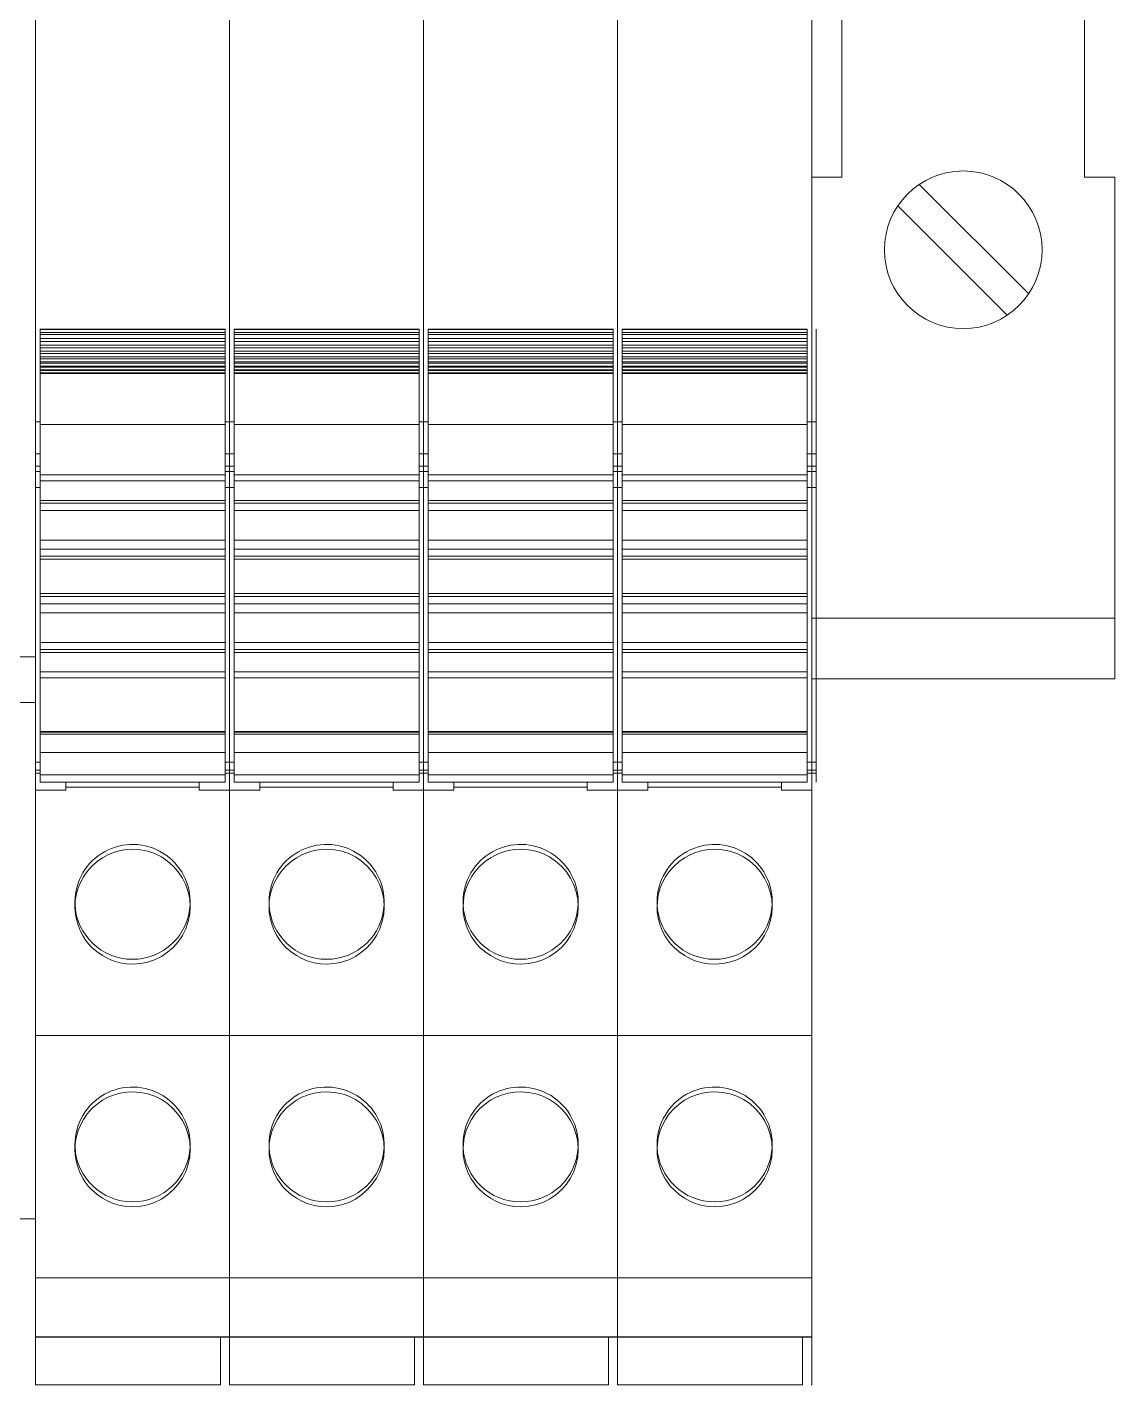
# Model space of a CAD drawing. Header units: millimetres. Extents: x 979 to 5828, y -1860 to 642.
# Drawn here: x 5188.05 to 5223.93, y -221.69 to -176.91 of the extents above; entities that cross this region are included whole.
import ezdxf

# ---------------------------------------------------------------- set-up
doc = ezdxf.new("R2010")
doc.units = ezdxf.units.MM
doc.layers.add('eProC - L2', color=41, linetype='Continuous', lineweight=20)

# ---------------------------------------------------------------- blocks, each defined once
blk = doc.blocks.new('eProC_Z_BPSN-SI-520')
at = {"layer": 'eProC - L2'}
for p, q in [((7.5, -60.072), (0, -60.072)), ((7.5, -61.577), (0, -61.577))]:
    blk.add_line(p, q, dxfattribs=at)
blk.add_lwpolyline([(0, 0), (7.5, 0), (7.5, -78.601), (0, -78.601)], close=True, dxfattribs=at)
blk = doc.blocks.new('eProC_Z_EK1')
at = {"layer": 'eProC - L2'}
for p, q in [((0, 0), (0, -20.65)), ((10, 0), (0, 0)), ((10, 0), (10, -20.65)), ((0, -1), (8.5, -1)), ((8.5, -2.2), (8.5, -1)), ((10, -2.2), (0, -2.2)), ((0, -4.2), (10, -4.2)), ((10, -4.591), (0, -4.591)), ((10, -5.091), (0, -5.091)), ((5.6, -5.838), (0, -5.838)), ((5.6, -6.114), (0, -6.114)), ((5.6, -7.489), (5.6, -5.838)), ((5.6, -7.214), (0, -7.214)), ((5.6, -7.489), (0, -7.489)), ((5.6, -8.989), (0, -8.989)), ((5.6, -9.265), (0, -9.265)), ((5.6, -10.64), (5.6, -8.989)), ((5.6, -10.365), (0, -10.365)), ((5.6, -10.64), (0, -10.64)), ((5.6, -12.14), (0, -12.14)), ((5.6, -12.416), (0, -12.416)), ((5.6, -13.791), (5.6, -12.14)), ((5.6, -13.516), (0, -13.516)), ((5.6, -13.791), (0, -13.791)), ((5.6, -15.291), (0, -15.291)), ((5.6, -15.567), (0, -15.567)), ((5.6, -16.942), (5.6, -15.291)), ((5.6, -16.667), (0, -16.667)), ((5.6, -16.942), (0, -16.942)), ((10, -17.691), (0, -17.691)), ((10, -18.191), (0, -18.191)), ((0, -20.65), (1, -20.65)), ((1, -26.45), (1, -20.65)), ((9, -26.45), (9, -20.65)), ((10, -20.65), (9, -20.65)), ((0, -26.45), (0, -43)), ((0, -26.45), (1, -26.45)), ((7.158, -30.301), (3.549, -26.692)), ((10, -26.45), (9, -26.45)), ((10, -26.45), (10, -43)), ((6.451, -31.008), (2.842, -27.399)), ((10, -41), (0, -41)), ((10, -43), (0, -43))]:
    blk.add_line(p, q, dxfattribs=at)
blk.add_circle((5, -28.85), 2.6, dxfattribs=at)

msp = doc.modelspace()

# ---------------------------------------------------------------- linework, layer by layer
at = {"layer": 'eProC - L2'}
for p, q in [((5194.727, -132.136), (5194.727, -220.113)), ((5201.127, -132.136), (5201.127, -220.113)), ((5207.527, -132.136), (5207.527, -220.113)), ((5213.927, -132.136), (5213.927, -220.113)), ((5188.327, -212.113), (5188.327, -162.846)), ((5194.727, -212.113), (5194.727, -162.846)), ((5201.127, -212.113), (5201.127, -162.846)), ((5207.527, -212.113), (5207.527, -162.846)), ((5213.927, -212.113), (5213.927, -162.846)), ((5194.577, -186.874), (5188.477, -186.874)), ((5188.477, -201.808), (5188.477, -186.874)), ((5194.577, -186.887), (5188.477, -186.887)), ((5194.577, -186.98), (5188.477, -186.98)), ((5194.577, -187.045), (5188.477, -187.045)), ((5194.577, -186.874), (5194.577, -201.808)), ((5200.977, -186.874), (5194.877, -186.874)), ((5194.877, -201.808), (5194.877, -186.874)), ((5200.977, -186.887), (5194.877, -186.887)), ((5200.977, -186.98), (5194.877, -186.98)), ((5200.977, -187.045), (5194.877, -187.045)), ((5200.977, -186.874), (5200.977, -201.808)), ((5207.377, -186.874), (5201.277, -186.874)), ((5201.277, -201.808), (5201.277, -186.874)), ((5207.377, -186.887), (5201.277, -186.887)), ((5207.377, -186.98), (5201.277, -186.98)), ((5207.377, -187.045), (5201.277, -187.045)), ((5207.377, -186.874), (5207.377, -201.808)), ((5213.777, -186.874), (5207.677, -186.874)), ((5207.677, -201.808), (5207.677, -186.874)), ((5213.777, -186.887), (5207.677, -186.887)), ((5213.777, -186.98), (5207.677, -186.98)), ((5213.777, -187.045), (5207.677, -187.045)), ((5213.777, -186.874), (5213.777, -201.808)), ((5214.077, -201.808), (5214.077, -186.874)), ((5194.577, -187.174), (5188.477, -187.174)), ((5194.577, -187.274), (5188.477, -187.274)), ((5194.577, -187.396), (5188.477, -187.396)), ((5194.577, -187.484), (5188.477, -187.484)), ((5194.577, -187.598), (5188.477, -187.598)), ((5200.977, -187.174), (5194.877, -187.174)), ((5200.977, -187.274), (5194.877, -187.274)), ((5200.977, -187.396), (5194.877, -187.396)), ((5200.977, -187.484), (5194.877, -187.484)), ((5200.977, -187.598), (5194.877, -187.598)), ((5207.377, -187.174), (5201.277, -187.174)), ((5207.377, -187.274), (5201.277, -187.274)), ((5207.377, -187.396), (5201.277, -187.396)), ((5207.377, -187.484), (5201.277, -187.484)), ((5207.377, -187.598), (5201.277, -187.598)), ((5213.777, -187.174), (5207.677, -187.174)), ((5213.777, -187.274), (5207.677, -187.274)), ((5213.777, -187.396), (5207.677, -187.396)), ((5213.777, -187.484), (5207.677, -187.484)), ((5213.777, -187.598), (5207.677, -187.598)), ((5194.577, -187.675), (5188.477, -187.675)), ((5194.577, -187.782), (5188.477, -187.782)), ((5194.577, -187.846), (5188.477, -187.846)), ((5194.577, -187.945), (5188.477, -187.945)), ((5194.577, -187.996), (5188.477, -187.996)), ((5200.977, -187.675), (5194.877, -187.675)), ((5200.977, -187.782), (5194.877, -187.782)), ((5200.977, -187.846), (5194.877, -187.846)), ((5200.977, -187.945), (5194.877, -187.945)), ((5200.977, -187.996), (5194.877, -187.996)), ((5207.377, -187.675), (5201.277, -187.675)), ((5207.377, -187.782), (5201.277, -187.782)), ((5207.377, -187.846), (5201.277, -187.846)), ((5207.377, -187.945), (5201.277, -187.945)), ((5207.377, -187.996), (5201.277, -187.996)), ((5213.777, -187.675), (5207.677, -187.675)), ((5213.777, -187.782), (5207.677, -187.782)), ((5213.777, -187.846), (5207.677, -187.846)), ((5213.777, -187.945), (5207.677, -187.945)), ((5213.777, -187.996), (5207.677, -187.996)), ((5194.577, -188.088), (5188.477, -188.088)), ((5194.577, -188.126), (5188.477, -188.126)), ((5194.577, -188.211), (5188.477, -188.211)), ((5194.577, -188.235), (5188.477, -188.235)), ((5194.577, -188.312), (5188.477, -188.312)), ((5194.577, -188.329), (5188.477, -188.329)), ((5200.977, -188.088), (5194.877, -188.088)), ((5200.977, -188.126), (5194.877, -188.126)), ((5200.977, -188.211), (5194.877, -188.211)), ((5200.977, -188.235), (5194.877, -188.235)), ((5200.977, -188.312), (5194.877, -188.312)), ((5200.977, -188.329), (5194.877, -188.329)), ((5207.377, -188.088), (5201.277, -188.088)), ((5207.377, -188.126), (5201.277, -188.126)), ((5207.377, -188.211), (5201.277, -188.211)), ((5207.377, -188.235), (5201.277, -188.235)), ((5207.377, -188.312), (5201.277, -188.312)), ((5207.377, -188.329), (5201.277, -188.329)), ((5213.777, -188.088), (5207.677, -188.088)), ((5213.777, -188.126), (5207.677, -188.126)), ((5213.777, -188.211), (5207.677, -188.211)), ((5213.777, -188.235), (5207.677, -188.235)), ((5213.777, -188.312), (5207.677, -188.312)), ((5213.777, -188.329), (5207.677, -188.329)), ((5188.327, -189.924), (5188.477, -189.924)), ((5188.477, -190.01), (5194.577, -190.01)), ((5194.577, -189.924), (5194.727, -189.924)), ((5194.727, -189.924), (5194.877, -189.924)), ((5194.877, -190.01), (5200.977, -190.01)), ((5200.977, -189.924), (5201.127, -189.924)), ((5201.127, -189.924), (5201.277, -189.924)), ((5201.277, -190.01), (5207.377, -190.01)), ((5207.377, -189.924), (5207.527, -189.924)), ((5207.527, -189.924), (5207.677, -189.924)), ((5207.677, -190.01), (5213.777, -190.01)), ((5213.777, -189.924), (5213.927, -189.924)), ((5213.927, -189.924), (5214.077, -189.924)), ((5188.477, -190.98), (5188.327, -190.98)), ((5188.327, -190.984), (5188.477, -190.984)), ((5194.727, -190.98), (5194.577, -190.98)), ((5194.577, -190.984), (5194.727, -190.984)), ((5194.877, -190.98), (5194.727, -190.98)), ((5194.727, -190.984), (5194.877, -190.984)), ((5201.127, -190.98), (5200.977, -190.98)), ((5200.977, -190.984), (5201.127, -190.984)), ((5201.277, -190.98), (5201.127, -190.98)), ((5201.127, -190.984), (5201.277, -190.984)), ((5207.527, -190.98), (5207.377, -190.98)), ((5207.377, -190.984), (5207.527, -190.984)), ((5207.677, -190.98), (5207.527, -190.98)), ((5207.527, -190.984), (5207.677, -190.984)), ((5213.927, -190.98), (5213.777, -190.98)), ((5213.777, -190.984), (5213.927, -190.984)), ((5214.077, -190.98), (5213.927, -190.98)), ((5213.927, -190.984), (5214.077, -190.984)), ((5188.327, -191.384), (5188.477, -191.384)), ((5188.327, -191.562), (5188.477, -191.562)), ((5194.577, -191.384), (5194.727, -191.384)), ((5194.577, -191.562), (5194.727, -191.562)), ((5194.727, -191.384), (5194.877, -191.384)), ((5194.727, -191.562), (5194.877, -191.562)), ((5200.977, -191.384), (5201.127, -191.384)), ((5200.977, -191.562), (5201.127, -191.562)), ((5201.127, -191.384), (5201.277, -191.384)), ((5201.127, -191.562), (5201.277, -191.562)), ((5207.377, -191.384), (5207.527, -191.384)), ((5207.377, -191.562), (5207.527, -191.562)), ((5207.527, -191.384), (5207.677, -191.384)), ((5207.527, -191.562), (5207.677, -191.562)), ((5213.777, -191.384), (5213.927, -191.384)), ((5213.777, -191.562), (5213.927, -191.562)), ((5213.927, -191.384), (5214.077, -191.384)), ((5213.927, -191.562), (5214.077, -191.562)), ((5194.577, -191.674), (5188.477, -191.674)), ((5188.477, -191.874), (5194.577, -191.874)), ((5200.977, -191.674), (5194.877, -191.674)), ((5194.877, -191.874), (5200.977, -191.874)), ((5207.377, -191.674), (5201.277, -191.674)), ((5201.277, -191.874), (5207.377, -191.874)), ((5213.777, -191.674), (5207.677, -191.674)), ((5207.677, -191.874), (5213.777, -191.874)), ((5188.327, -192.093), (5188.477, -192.093)), ((5188.477, -192.517), (5194.577, -192.517)), ((5194.577, -192.093), (5194.727, -192.093)), ((5194.727, -192.093), (5194.877, -192.093)), ((5194.877, -192.517), (5200.977, -192.517)), ((5200.977, -192.093), (5201.127, -192.093)), ((5201.127, -192.093), (5201.277, -192.093)), ((5201.277, -192.517), (5207.377, -192.517)), ((5207.377, -192.093), (5207.527, -192.093)), ((5207.527, -192.093), (5207.677, -192.093)), ((5207.677, -192.517), (5213.777, -192.517)), ((5213.777, -192.093), (5213.927, -192.093)), ((5213.927, -192.093), (5214.077, -192.093)), ((5188.477, -192.612), (5194.577, -192.612)), ((5194.577, -192.849), (5188.477, -192.849)), ((5194.877, -192.612), (5200.977, -192.612)), ((5200.977, -192.849), (5194.877, -192.849)), ((5201.277, -192.612), (5207.377, -192.612)), ((5207.377, -192.849), (5201.277, -192.849)), ((5207.677, -192.612), (5213.777, -192.612)), ((5213.777, -192.849), (5207.677, -192.849)), ((5194.577, -193.824), (5188.477, -193.824)), ((5200.977, -193.824), (5194.877, -193.824)), ((5207.377, -193.824), (5201.277, -193.824)), ((5213.777, -193.824), (5207.677, -193.824)), ((5188.477, -194.124), (5194.577, -194.124)), ((5194.877, -194.124), (5200.977, -194.124)), ((5201.277, -194.124), (5207.377, -194.124)), ((5207.677, -194.124), (5213.777, -194.124)), ((5194.577, -194.362), (5188.477, -194.362)), ((5188.477, -194.457), (5194.577, -194.457)), ((5200.977, -194.362), (5194.877, -194.362)), ((5194.877, -194.457), (5200.977, -194.457)), ((5207.377, -194.362), (5201.277, -194.362)), ((5201.277, -194.457), (5207.377, -194.457)), ((5213.777, -194.362), (5207.677, -194.362)), ((5207.677, -194.457), (5213.777, -194.457)), ((5194.577, -195.592), (5188.477, -195.592)), ((5200.977, -195.592), (5194.877, -195.592)), ((5207.377, -195.592), (5201.277, -195.592)), ((5213.777, -195.592), (5207.677, -195.592)), ((5188.477, -195.687), (5194.577, -195.687)), ((5194.577, -195.924), (5188.477, -195.924)), ((5194.877, -195.687), (5200.977, -195.687)), ((5200.977, -195.924), (5194.877, -195.924)), ((5201.277, -195.687), (5207.377, -195.687)), ((5207.377, -195.924), (5201.277, -195.924)), ((5207.677, -195.687), (5213.777, -195.687)), ((5213.777, -195.924), (5207.677, -195.924)), ((5194.577, -196.224), (5188.477, -196.224)), ((5200.977, -196.224), (5194.877, -196.224)), ((5207.377, -196.224), (5201.277, -196.224)), ((5213.777, -196.224), (5207.677, -196.224)), ((5188.477, -197.199), (5194.577, -197.199)), ((5194.577, -197.437), (5188.477, -197.437)), ((5194.877, -197.199), (5200.977, -197.199)), ((5200.977, -197.437), (5194.877, -197.437)), ((5201.277, -197.199), (5207.377, -197.199)), ((5207.377, -197.437), (5201.277, -197.437)), ((5207.677, -197.199), (5213.777, -197.199)), ((5213.777, -197.437), (5207.677, -197.437)), ((5188.477, -197.532), (5194.577, -197.532)), ((5194.877, -197.532), (5200.977, -197.532)), ((5201.277, -197.532), (5207.377, -197.532)), ((5207.677, -197.532), (5213.777, -197.532)), ((5194.577, -198.174), (5188.477, -198.174)), ((5200.977, -198.174), (5194.877, -198.174)), ((5207.377, -198.174), (5201.277, -198.174)), ((5213.777, -198.174), (5207.677, -198.174)), ((5188.477, -198.374), (5194.577, -198.374)), ((5194.877, -198.374), (5200.977, -198.374)), ((5201.277, -198.374), (5207.377, -198.374)), ((5207.677, -198.374), (5213.777, -198.374)), ((5194.577, -200.136), (5188.477, -200.136)), ((5200.977, -200.136), (5194.877, -200.136)), ((5207.377, -200.136), (5201.277, -200.136)), ((5213.777, -200.136), (5207.677, -200.136)), ((5194.577, -200.162), (5188.477, -200.162)), ((5194.577, -200.232), (5188.477, -200.232)), ((5200.977, -200.162), (5194.877, -200.162)), ((5200.977, -200.232), (5194.877, -200.232)), ((5207.377, -200.162), (5201.277, -200.162)), ((5207.377, -200.232), (5201.277, -200.232)), ((5213.777, -200.162), (5207.677, -200.162)), ((5213.777, -200.232), (5207.677, -200.232)), ((5194.577, -200.837), (5188.477, -200.837)), ((5200.977, -200.837), (5194.877, -200.837)), ((5207.377, -200.837), (5201.277, -200.837)), ((5213.777, -200.837), (5207.677, -200.837)), ((5188.327, -201.15), (5188.477, -201.15)), ((5188.327, -201.415), (5188.477, -201.415)), ((5194.727, -201.15), (5194.577, -201.15)), ((5194.727, -201.415), (5194.577, -201.415)), ((5194.727, -201.15), (5194.877, -201.15)), ((5194.727, -201.415), (5194.877, -201.415)), ((5201.127, -201.15), (5200.977, -201.15)), ((5201.127, -201.415), (5200.977, -201.415)), ((5201.127, -201.15), (5201.277, -201.15)), ((5201.127, -201.415), (5201.277, -201.415)), ((5207.527, -201.15), (5207.377, -201.15)), ((5207.527, -201.415), (5207.377, -201.415)), ((5207.527, -201.15), (5207.677, -201.15)), ((5207.527, -201.415), (5207.677, -201.415)), ((5213.927, -201.15), (5213.777, -201.15)), ((5213.927, -201.415), (5213.777, -201.415)), ((5213.927, -201.15), (5214.077, -201.15)), ((5213.927, -201.415), (5214.077, -201.415)), ((5188.327, -201.515), (5188.477, -201.515)), ((5194.577, -201.564), (5188.477, -201.564)), ((5188.477, -201.808), (5194.577, -201.808)), ((5189.327, -202.074), (5189.327, -201.808)), ((5193.727, -202.074), (5193.727, -201.808)), ((5194.727, -201.515), (5194.577, -201.515)), ((5194.727, -201.515), (5194.877, -201.515)), ((5200.977, -201.564), (5194.877, -201.564)), ((5194.877, -201.808), (5200.977, -201.808)), ((5195.727, -202.074), (5195.727, -201.808)), ((5200.127, -202.074), (5200.127, -201.808)), ((5201.127, -201.515), (5200.977, -201.515)), ((5201.127, -201.515), (5201.277, -201.515)), ((5207.377, -201.564), (5201.277, -201.564)), ((5201.277, -201.808), (5207.377, -201.808)), ((5202.127, -202.074), (5202.127, -201.808)), ((5206.527, -202.074), (5206.527, -201.808)), ((5207.527, -201.515), (5207.377, -201.515)), ((5207.527, -201.515), (5207.677, -201.515)), ((5213.777, -201.564), (5207.677, -201.564)), ((5207.677, -201.808), (5213.777, -201.808)), ((5208.527, -202.074), (5208.527, -201.808)), ((5212.927, -202.074), (5212.927, -201.808)), ((5213.927, -201.515), (5213.777, -201.515)), ((5213.927, -201.515), (5214.077, -201.515)), ((5188.327, -202.074), (5189.327, -202.074)), ((5193.727, -201.973), (5189.327, -201.973)), ((5194.727, -202.074), (5193.727, -202.074)), ((5194.727, -202.074), (5195.727, -202.074)), ((5200.127, -201.973), (5195.727, -201.973)), ((5201.127, -202.074), (5200.127, -202.074)), ((5201.127, -202.074), (5202.127, -202.074)), ((5206.527, -201.973), (5202.127, -201.973)), ((5207.527, -202.074), (5206.527, -202.074)), ((5207.527, -202.074), (5208.527, -202.074)), ((5212.927, -201.973), (5208.527, -201.973)), ((5213.927, -202.074), (5212.927, -202.074)), ((5189.627, -205.758), (5189.627, -205.92)), ((5193.427, -205.92), (5193.427, -205.758)), ((5196.027, -205.758), (5196.027, -205.92)), ((5199.827, -205.92), (5199.827, -205.758)), ((5202.427, -205.758), (5202.427, -205.92)), ((5206.227, -205.92), (5206.227, -205.758)), ((5208.827, -205.758), (5208.827, -205.92)), ((5212.627, -205.92), (5212.627, -205.758)), ((5194.727, -210.161), (5188.327, -210.161)), ((5201.127, -210.161), (5194.727, -210.161)), ((5207.527, -210.161), (5201.127, -210.161)), ((5213.927, -210.161), (5207.527, -210.161)), ((5188.327, -212.093), (5188.327, -212.112)), ((5188.327, -212.112), (5188.327, -220.113)), ((5194.727, -212.093), (5194.727, -212.112)), ((5194.727, -212.112), (5194.727, -220.113)), ((5201.127, -212.093), (5201.127, -212.112)), ((5201.127, -212.112), (5201.127, -220.113)), ((5207.527, -212.093), (5207.527, -212.112)), ((5207.527, -212.112), (5207.527, -220.113)), ((5213.927, -212.093), (5213.927, -212.112)), ((5213.927, -212.112), (5213.927, -220.113)), ((5189.627, -213.758), (5189.627, -213.92)), ((5193.427, -213.92), (5193.427, -213.758)), ((5196.027, -213.758), (5196.027, -213.92)), ((5199.827, -213.92), (5199.827, -213.758)), ((5202.427, -213.758), (5202.427, -213.92)), ((5206.227, -213.92), (5206.227, -213.758)), ((5208.827, -213.758), (5208.827, -213.92)), ((5212.627, -213.92), (5212.627, -213.758)), ((5188.327, -215.57), (5188.327, -215.567)), ((5194.727, -215.57), (5194.727, -215.567)), ((5201.127, -215.57), (5201.127, -215.567)), ((5207.527, -215.57), (5207.527, -215.567)), ((5213.927, -215.57), (5213.927, -215.567)), ((5188.327, -215.924), (5188.327, -219.824)), ((5194.727, -215.924), (5194.727, -219.824)), ((5201.127, -215.924), (5201.127, -219.824)), ((5207.527, -215.924), (5207.527, -219.824)), ((5213.927, -215.924), (5213.927, -219.824)), ((5194.727, -218.161), (5188.327, -218.161)), ((5201.127, -218.161), (5194.727, -218.161)), ((5207.527, -218.161), (5201.127, -218.161)), ((5213.927, -218.161), (5207.527, -218.161)), ((5194.727, -220.106), (5188.327, -220.106)), ((5194.727, -220.112), (5188.327, -220.112)), ((5188.327, -220.113), (5194.727, -220.113)), ((5188.327, -220.116), (5188.327, -221.686)), ((5194.427, -221.686), (5194.427, -220.113)), ((5201.127, -220.106), (5194.727, -220.106)), ((5201.127, -220.112), (5194.727, -220.112)), ((5194.727, -220.113), (5201.127, -220.113)), ((5194.727, -220.116), (5194.727, -221.686)), ((5200.827, -221.686), (5200.827, -220.113)), ((5207.527, -220.106), (5201.127, -220.106)), ((5207.527, -220.112), (5201.127, -220.112)), ((5201.127, -220.113), (5207.527, -220.113)), ((5201.127, -220.116), (5201.127, -221.686)), ((5207.227, -221.686), (5207.227, -220.113)), ((5213.927, -220.106), (5207.527, -220.106)), ((5213.927, -220.112), (5207.527, -220.112)), ((5207.527, -220.113), (5213.927, -220.113)), ((5207.527, -220.116), (5207.527, -221.686)), ((5213.627, -221.686), (5213.627, -220.113)), ((5213.927, -220.116), (5213.927, -221.686)), ((5188.327, -221.684), (5194.427, -221.684)), ((5188.327, -221.686), (5194.427, -221.686)), ((5194.727, -221.684), (5200.827, -221.684)), ((5194.727, -221.686), (5200.827, -221.686)), ((5201.127, -221.684), (5207.227, -221.684)), ((5201.127, -221.686), (5207.227, -221.686)), ((5207.527, -221.684), (5213.627, -221.684)), ((5207.527, -221.686), (5213.627, -221.686))]:
    msp.add_line(p, q, dxfattribs=at)
for points in [[(5191.527, -204.021), (5191.334, -204.031), (5191.121, -204.065), (5190.893, -204.131), (5190.715, -204.204), (5190.535, -204.301), (5190.358, -204.425), (5190.186, -204.576), (5190.029, -204.753), (5189.903, -204.936), (5189.805, -205.119), (5189.732, -205.299), (5189.669, -205.526), (5189.637, -205.733), (5189.627, -205.917), (5189.627, -205.92)], [(5191.527, -204.021), (5191.787, -204.041), (5192.032, -204.09), (5192.263, -204.168), (5192.48, -204.275), (5192.682, -204.412), (5192.87, -204.578), (5193.035, -204.766), (5193.172, -204.971), (5193.282, -205.194), (5193.363, -205.43), (5193.411, -205.672), (5193.427, -205.92), (5193.427, -205.92)], [(5197.927, -204.021), (5197.734, -204.031), (5197.521, -204.065), (5197.293, -204.131), (5197.115, -204.204), (5196.935, -204.301), (5196.758, -204.425), (5196.586, -204.576), (5196.429, -204.753), (5196.303, -204.936), (5196.205, -205.119), (5196.132, -205.299), (5196.069, -205.526), (5196.037, -205.733), (5196.027, -205.917), (5196.027, -205.92)], [(5197.927, -204.021), (5198.187, -204.041), (5198.432, -204.09), (5198.663, -204.168), (5198.88, -204.275), (5199.082, -204.412), (5199.27, -204.578), (5199.435, -204.766), (5199.572, -204.971), (5199.682, -205.194), (5199.763, -205.43), (5199.811, -205.672), (5199.827, -205.92), (5199.827, -205.92)], [(5204.327, -204.021), (5204.134, -204.031), (5203.921, -204.065), (5203.693, -204.131), (5203.515, -204.204), (5203.335, -204.301), (5203.158, -204.425), (5202.986, -204.576), (5202.829, -204.753), (5202.703, -204.936), (5202.605, -205.119), (5202.532, -205.299), (5202.469, -205.526), (5202.437, -205.733), (5202.427, -205.917), (5202.427, -205.92)], [(5204.327, -204.021), (5204.587, -204.041), (5204.832, -204.09), (5205.063, -204.168), (5205.28, -204.275), (5205.482, -204.412), (5205.67, -204.578), (5205.835, -204.766), (5205.972, -204.971), (5206.082, -205.194), (5206.163, -205.43), (5206.211, -205.672), (5206.227, -205.92), (5206.227, -205.92)], [(5210.727, -204.021), (5210.534, -204.031), (5210.321, -204.065), (5210.093, -204.131), (5209.915, -204.204), (5209.735, -204.301), (5209.558, -204.425), (5209.386, -204.576), (5209.229, -204.753), (5209.103, -204.936), (5209.005, -205.119), (5208.932, -205.299), (5208.869, -205.526), (5208.837, -205.733), (5208.827, -205.917), (5208.827, -205.92)], [(5210.727, -204.021), (5210.987, -204.041), (5211.232, -204.09), (5211.463, -204.168), (5211.68, -204.275), (5211.882, -204.412), (5212.07, -204.578), (5212.235, -204.766), (5212.372, -204.971), (5212.482, -205.194), (5212.563, -205.43), (5212.611, -205.672), (5212.627, -205.92), (5212.627, -205.92)], [(5189.627, -205.92), (5189.635, -206.095), (5189.666, -206.299), (5189.727, -206.526), (5189.799, -206.706), (5189.897, -206.892), (5189.979, -207.017), (5190.075, -207.14), (5190.186, -207.26), (5190.355, -207.409), (5190.532, -207.531), (5190.71, -207.627), (5190.888, -207.7), (5191.116, -207.766), (5191.331, -207.8), (5191.527, -207.81)], [(5193.427, -205.92), (5193.411, -206.168), (5193.363, -206.41), (5193.283, -206.645), (5193.173, -206.867), (5193.035, -207.071), (5192.87, -207.258), (5192.683, -207.421), (5192.477, -207.558), (5192.255, -207.667), (5192.019, -207.746), (5191.798, -207.79), (5191.527, -207.81)], [(5196.027, -205.92), (5196.035, -206.095), (5196.066, -206.299), (5196.127, -206.526), (5196.199, -206.706), (5196.297, -206.892), (5196.379, -207.017), (5196.475, -207.14), (5196.586, -207.26), (5196.755, -207.409), (5196.932, -207.531), (5197.11, -207.627), (5197.288, -207.7), (5197.516, -207.766), (5197.731, -207.8), (5197.927, -207.81)], [(5199.827, -205.92), (5199.811, -206.168), (5199.763, -206.41), (5199.683, -206.645), (5199.573, -206.867), (5199.435, -207.071), (5199.27, -207.258), (5199.083, -207.421), (5198.877, -207.558), (5198.655, -207.667), (5198.419, -207.746), (5198.198, -207.79), (5197.927, -207.81)], [(5202.427, -205.92), (5202.435, -206.095), (5202.466, -206.299), (5202.527, -206.526), (5202.599, -206.706), (5202.697, -206.892), (5202.779, -207.017), (5202.875, -207.14), (5202.986, -207.26), (5203.155, -207.409), (5203.332, -207.531), (5203.51, -207.627), (5203.688, -207.7), (5203.916, -207.766), (5204.131, -207.8), (5204.327, -207.81)], [(5206.227, -205.92), (5206.211, -206.168), (5206.163, -206.41), (5206.083, -206.645), (5205.973, -206.867), (5205.835, -207.071), (5205.67, -207.258), (5205.483, -207.421), (5205.277, -207.558), (5205.055, -207.667), (5204.819, -207.746), (5204.598, -207.79), (5204.327, -207.81)], [(5208.827, -205.92), (5208.835, -206.095), (5208.866, -206.299), (5208.927, -206.526), (5208.999, -206.706), (5209.097, -206.892), (5209.179, -207.017), (5209.275, -207.14), (5209.386, -207.26), (5209.555, -207.409), (5209.732, -207.531), (5209.91, -207.627), (5210.088, -207.7), (5210.316, -207.766), (5210.531, -207.8), (5210.727, -207.81)], [(5212.627, -205.92), (5212.611, -206.168), (5212.563, -206.41), (5212.483, -206.645), (5212.373, -206.867), (5212.235, -207.071), (5212.07, -207.258), (5211.883, -207.421), (5211.677, -207.558), (5211.455, -207.667), (5211.219, -207.746), (5210.998, -207.79), (5210.727, -207.81)], [(5190.957, -212.109), (5190.893, -212.131), (5190.715, -212.204), (5190.535, -212.301), (5190.358, -212.425), (5190.186, -212.576), (5190.029, -212.753), (5189.903, -212.936), (5189.805, -213.119), (5189.732, -213.299), (5189.669, -213.526), (5189.637, -213.733), (5189.627, -213.917), (5189.627, -213.92)], [(5191.527, -212.021), (5191.334, -212.031), (5191.121, -212.065), (5190.957, -212.109)], [(5191.527, -212.021), (5191.787, -212.041), (5192.032, -212.09), (5192.101, -212.11)], [(5192.101, -212.11), (5192.263, -212.168), (5192.48, -212.275), (5192.682, -212.412), (5192.87, -212.578), (5193.035, -212.766), (5193.172, -212.971), (5193.282, -213.194), (5193.363, -213.43), (5193.411, -213.672), (5193.427, -213.92), (5193.427, -213.92)], [(5197.357, -212.109), (5197.293, -212.131), (5197.115, -212.204), (5196.935, -212.301), (5196.758, -212.425), (5196.586, -212.576), (5196.429, -212.753), (5196.303, -212.936), (5196.205, -213.119), (5196.132, -213.299), (5196.069, -213.526), (5196.037, -213.733), (5196.027, -213.917), (5196.027, -213.92)], [(5197.927, -212.021), (5197.734, -212.031), (5197.521, -212.065), (5197.357, -212.109)], [(5197.927, -212.021), (5198.187, -212.041), (5198.432, -212.09), (5198.501, -212.11)], [(5198.501, -212.11), (5198.663, -212.168), (5198.88, -212.275), (5199.082, -212.412), (5199.27, -212.578), (5199.435, -212.766), (5199.572, -212.971), (5199.682, -213.194), (5199.763, -213.43), (5199.811, -213.672), (5199.827, -213.92), (5199.827, -213.92)], [(5203.757, -212.109), (5203.693, -212.131), (5203.515, -212.204), (5203.335, -212.301), (5203.158, -212.425), (5202.986, -212.576), (5202.829, -212.753), (5202.703, -212.936), (5202.605, -213.119), (5202.532, -213.299), (5202.469, -213.526), (5202.437, -213.733), (5202.427, -213.917), (5202.427, -213.92)], [(5204.327, -212.021), (5204.134, -212.031), (5203.921, -212.065), (5203.757, -212.109)], [(5204.327, -212.021), (5204.587, -212.041), (5204.832, -212.09), (5204.901, -212.11)], [(5204.901, -212.11), (5205.063, -212.168), (5205.28, -212.275), (5205.482, -212.412), (5205.67, -212.578), (5205.835, -212.766), (5205.972, -212.971), (5206.082, -213.194), (5206.163, -213.43), (5206.211, -213.672), (5206.227, -213.92), (5206.227, -213.92)], [(5210.157, -212.109), (5210.093, -212.131), (5209.915, -212.204), (5209.735, -212.301), (5209.558, -212.425), (5209.386, -212.576), (5209.229, -212.753), (5209.103, -212.936), (5209.005, -213.119), (5208.932, -213.299), (5208.869, -213.526), (5208.837, -213.733), (5208.827, -213.917), (5208.827, -213.92)], [(5210.727, -212.021), (5210.534, -212.031), (5210.321, -212.065), (5210.157, -212.109)], [(5210.727, -212.021), (5210.987, -212.041), (5211.232, -212.09), (5211.301, -212.11)], [(5211.301, -212.11), (5211.463, -212.168), (5211.68, -212.275), (5211.882, -212.412), (5212.07, -212.578), (5212.235, -212.766), (5212.372, -212.971), (5212.482, -213.194), (5212.563, -213.43), (5212.611, -213.672), (5212.627, -213.92), (5212.627, -213.92)], [(5189.627, -213.92), (5189.635, -214.095), (5189.666, -214.299), (5189.727, -214.526), (5189.799, -214.706), (5189.897, -214.892), (5189.979, -215.017), (5190.075, -215.14), (5190.186, -215.26), (5190.355, -215.409), (5190.532, -215.531), (5190.71, -215.627), (5190.888, -215.7), (5191.116, -215.766), (5191.331, -215.8), (5191.527, -215.81)], [(5193.427, -213.92), (5193.411, -214.168), (5193.363, -214.41), (5193.283, -214.645), (5193.173, -214.867), (5193.035, -215.071), (5192.87, -215.258), (5192.683, -215.421), (5192.477, -215.558), (5192.255, -215.667), (5192.019, -215.746), (5191.798, -215.79), (5191.527, -215.81)], [(5196.027, -213.92), (5196.035, -214.095), (5196.066, -214.299), (5196.127, -214.526), (5196.199, -214.706), (5196.297, -214.892), (5196.379, -215.017), (5196.475, -215.14), (5196.586, -215.26), (5196.755, -215.409), (5196.932, -215.531), (5197.11, -215.627), (5197.288, -215.7), (5197.516, -215.766), (5197.731, -215.8), (5197.927, -215.81)], [(5199.827, -213.92), (5199.811, -214.168), (5199.763, -214.41), (5199.683, -214.645), (5199.573, -214.867), (5199.435, -215.071), (5199.27, -215.258), (5199.083, -215.421), (5198.877, -215.558), (5198.655, -215.667), (5198.419, -215.746), (5198.198, -215.79), (5197.927, -215.81)], [(5202.427, -213.92), (5202.435, -214.095), (5202.466, -214.299), (5202.527, -214.526), (5202.599, -214.706), (5202.697, -214.892), (5202.779, -215.017), (5202.875, -215.14), (5202.986, -215.26), (5203.155, -215.409), (5203.332, -215.531), (5203.51, -215.627), (5203.688, -215.7), (5203.916, -215.766), (5204.131, -215.8), (5204.327, -215.81)], [(5206.227, -213.92), (5206.211, -214.168), (5206.163, -214.41), (5206.083, -214.645), (5205.973, -214.867), (5205.835, -215.071), (5205.67, -215.258), (5205.483, -215.421), (5205.277, -215.558), (5205.055, -215.667), (5204.819, -215.746), (5204.598, -215.79), (5204.327, -215.81)], [(5208.827, -213.92), (5208.835, -214.095), (5208.866, -214.299), (5208.927, -214.526), (5208.999, -214.706), (5209.097, -214.892), (5209.179, -215.017), (5209.275, -215.14), (5209.386, -215.26), (5209.555, -215.409), (5209.732, -215.531), (5209.91, -215.627), (5210.088, -215.7), (5210.316, -215.766), (5210.531, -215.8), (5210.727, -215.81)], [(5212.627, -213.92), (5212.611, -214.168), (5212.563, -214.41), (5212.483, -214.645), (5212.373, -214.867), (5212.235, -215.071), (5212.07, -215.258), (5211.883, -215.421), (5211.677, -215.558), (5211.455, -215.667), (5211.219, -215.746), (5210.998, -215.79), (5210.727, -215.81)]]:
    msp.add_lwpolyline(points, dxfattribs=at)
for centre, start_param, end_param in [((5191.527, -205.758), 6.235558, 9.424778), ((5197.927, -205.758), 6.235558, 9.424778), ((5204.327, -205.758), 6.235558, 9.424778), ((5210.727, -205.758), 6.235558, 9.424778), ((5191.527, -205.758), 3.141593, 3.187944), ((5191.527, -205.758), 3.187944, 6.235558), ((5197.927, -205.758), 3.141593, 3.187944), ((5197.927, -205.758), 3.187944, 6.235558), ((5204.327, -205.758), 3.141593, 3.187944), ((5204.327, -205.758), 3.187944, 6.235558), ((5210.727, -205.758), 3.141593, 3.187944), ((5210.727, -205.758), 3.187944, 6.235558), ((5191.527, -213.758), 6.235558, 9.424778), ((5197.927, -213.758), 6.235558, 9.424778), ((5204.327, -213.758), 6.235558, 9.424778), ((5210.727, -213.758), 6.235558, 9.424778), ((5191.527, -213.758), 3.141593, 3.187944), ((5191.527, -213.758), 3.187944, 6.235558), ((5197.927, -213.758), 3.141593, 3.187944), ((5197.927, -213.758), 3.187944, 6.235558), ((5204.327, -213.758), 3.141593, 3.187944), ((5204.327, -213.758), 3.187944, 6.235558), ((5210.727, -213.758), 3.141593, 3.187944), ((5210.727, -213.758), 3.187944, 6.235558)]:
    msp.add_ellipse(centre, major_axis=(1.9, 0), ratio=0.997065, start_param=start_param, end_param=end_param, dxfattribs=at)
for p in [(5188.327, -221.684), (5194.727, -221.684), (5201.127, -221.684), (5207.527, -221.684), (5213.927, -221.684)]:
    msp.add_point(p, dxfattribs=at)

# ---------------------------------------------------------------- block references
msp.add_blockref('eProC_Z_BPSN-SI-520', (5180.827, -137.61))
at = {"color": 4}
msp.add_blockref('eProC_Z_EK1', (5213.927, -155.404), dxfattribs=at)

doc.saveas('drawing.dxf')
